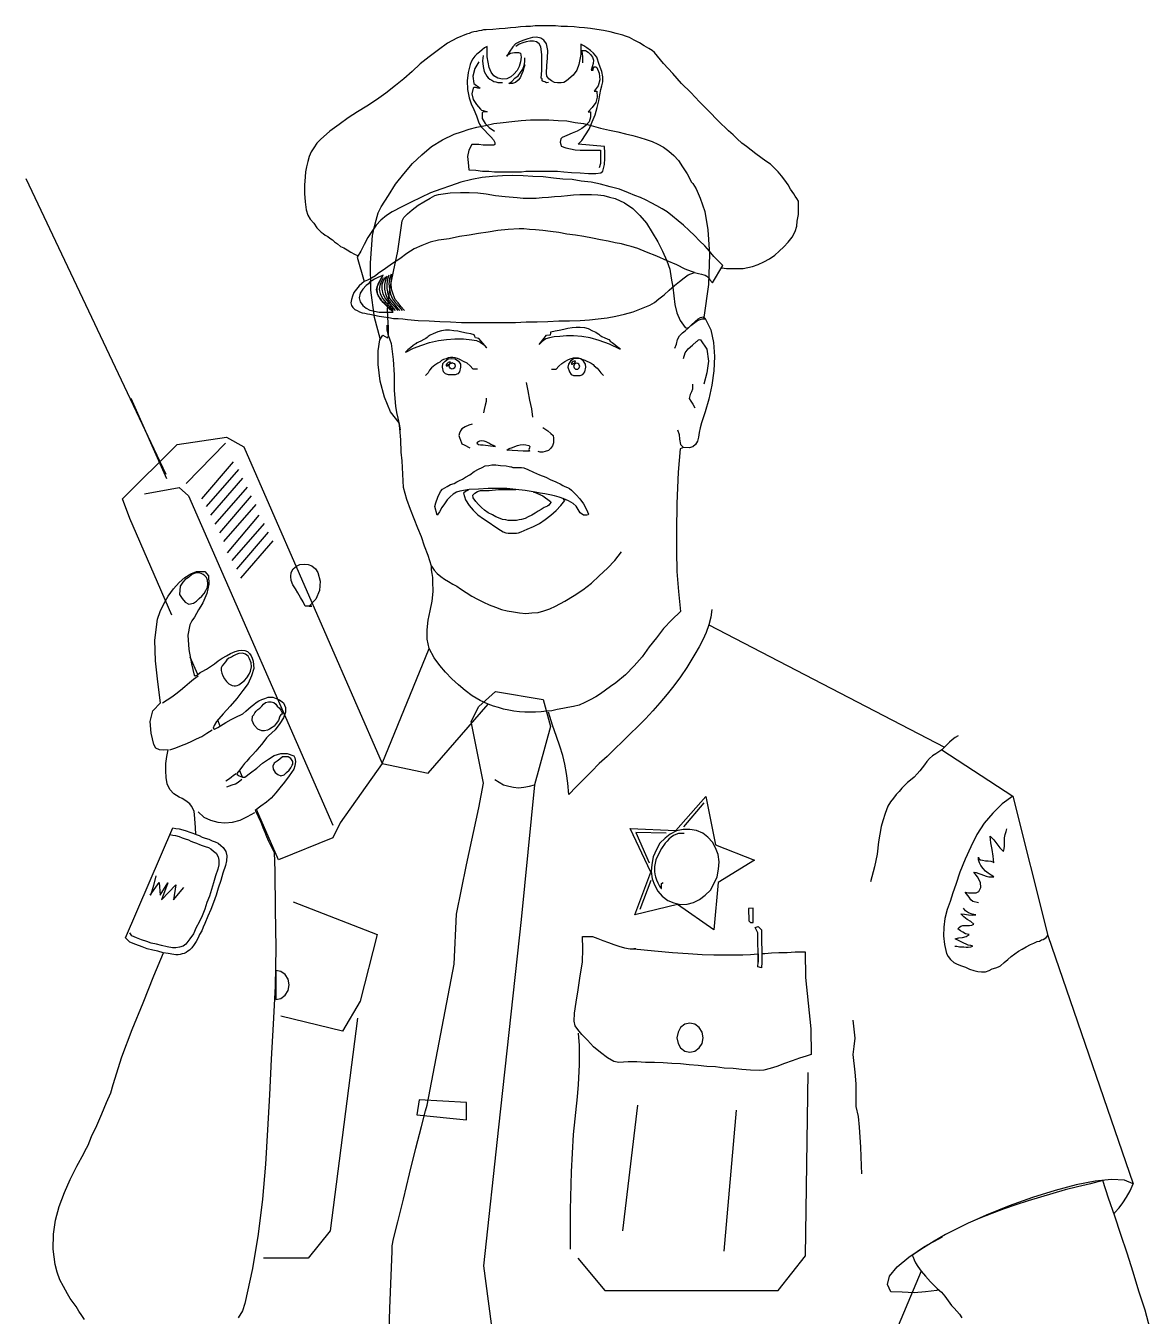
# Model space of a CAD drawing. Extents: x 740 to 801, y -233 to -38.
# Drawn here: x 739.9 to 800.9, y -108.4 to -38.4 of the extents above; entities that cross this region are included whole.
import ezdxf

# ---------------------------------------------------------------- set-up
doc = ezdxf.new("R2010")
doc.units = 0
doc.header["$LTSCALE"] = 25
doc.layers.get('0').update_dxf_attribs({"linetype": 'CONTINUOUS'})
for name, color, linetype in [('1', 7, 'CONTINUOUS'), ('2', 7, 'CONTINUOUS'), ('5', 7, 'CONTINUOUS'), ('7', 7, 'CONTINUOUS')]:
    doc.layers.add(name, color=color, linetype=linetype)

msp = doc.modelspace()

# ---------------------------------------------------------------- linework, layer by layer
for p, q in [((776.911, -70.901), (789.692, -77.543)), ((759.193, -78.436), (761.732, -72.185)), ((761.686, -78.956), (764.941, -75.199)), ((789.552, -77.683), (793.404, -80.194)), ((759.193, -78.436), (761.686, -78.956)), ((793.404, -80.194), (795.3, -87.757)), ((745.267, -87.896), (747.835, -81.924)), ((795.3, -87.757), (799.933, -101.235)), ((788.437, -105.978), (783.524, -117.615))]:
    msp.add_line(p, q)
at = {"layer": '1', "linetype": 'CONTINUOUS'}
for points in [[(748.197, -69.255), (748.337, -69.478), (748.505, -69.673), (748.7, -69.785), (748.951, -69.729), (749.119, -69.617), (749.258, -69.478), (749.398, -69.338), (749.537, -69.199), (749.621, -69.032), (749.704, -68.864), (749.733, -68.669), (749.704, -68.473), (749.649, -68.334), (749.565, -68.25), (749.481, -68.167), (749.37, -68.111), (749.23, -68.083), (749.09, -68.083), (748.979, -68.111), (748.867, -68.167), (748.672, -68.334), (748.505, -68.446), (748.365, -68.585), (748.226, -68.808), (748.197, -69.255)], [(751.406, -72.464), (751.267, -72.52), (751.127, -72.576), (751.016, -72.659), (750.877, -72.715), (750.765, -72.799), (750.681, -72.911), (750.598, -73.022), (750.513, -73.134), (750.458, -73.245), (750.458, -73.384), (750.486, -73.525), (750.542, -73.664), (750.625, -73.831), (750.737, -73.971), (750.877, -74.11), (751.044, -74.194), (751.156, -74.222), (751.239, -74.222), (751.323, -74.194), (751.406, -74.166), (751.547, -74.054), (751.714, -73.915), (751.853, -73.775), (751.965, -73.58), (752.049, -73.413), (752.105, -73.19), (752.076, -72.966), (751.993, -72.743), (751.909, -72.603), (751.77, -72.491), (751.602, -72.437), (751.406, -72.464)], [(753.639, -75.868), (753.555, -76.091), (753.443, -76.259), (753.333, -76.399), (753.22, -76.482), (753.081, -76.566), (752.969, -76.622), (752.802, -76.649), (752.663, -76.649), (752.44, -76.566), (752.244, -76.343), (752.132, -76.091), (752.161, -75.868), (752.216, -75.785), (752.272, -75.673), (752.355, -75.589), (752.44, -75.506), (752.551, -75.421), (752.663, -75.311), (752.746, -75.199), (752.858, -75.115), (753.025, -75.087), (753.164, -75.087), (753.304, -75.115), (753.416, -75.199), (753.499, -75.311), (753.611, -75.421), (753.695, -75.533), (753.751, -75.645), (753.778, -75.701), (753.751, -75.756), (753.695, -75.785), (753.639, -75.868)], [(753.639, -78.185), (753.499, -78.297), (753.333, -78.407), (753.249, -78.576), (753.276, -78.742), (753.389, -78.91), (753.528, -79.021), (753.695, -79.106), (753.863, -79.05), (754.002, -78.91), (754.142, -78.798), (754.225, -78.659), (754.309, -78.519), (754.337, -78.463), (754.337, -78.38), (754.337, -78.324), (754.309, -78.268), (754.225, -78.157), (754.086, -78.073), (753.946, -78.073), (753.778, -78.073), (753.639, -78.185)], [(746.913, -84.519), (746.774, -85.049), (746.691, -85.356), (746.635, -85.524), (746.607, -85.58), (747.082, -84.881), (747.138, -85.58), (747.556, -84.91), (747.221, -85.83), (748.002, -85.021), (747.862, -85.83), (748.421, -85.16)]]:
    msp.add_lwpolyline(points, dxfattribs=at)
at = {"layer": '2', "linetype": 'CONTINUOUS'}
msp.add_lwpolyline([(747.668, -82.286), (747.835, -82.315), (747.974, -82.342), (748.17, -82.398), (748.337, -82.454), (748.505, -82.51), (748.672, -82.565), (748.811, -82.65), (748.951, -82.705), (749.119, -82.761), (749.286, -82.817), (749.425, -82.873), (749.593, -82.929), (749.76, -82.985), (749.9, -83.068), (750.039, -83.179), (750.178, -83.291), (750.29, -83.487), (750.318, -83.682), (750.318, -83.933), (750.263, -84.157), (750.151, -84.519), (750.039, -84.91), (749.928, -85.272), (749.816, -85.635), (749.677, -85.97), (749.565, -86.333), (749.425, -86.696), (749.258, -87.031), (749.09, -87.337), (748.951, -87.672), (748.756, -87.951), (748.532, -88.231), (748.393, -88.342), (748.197, -88.398), (748.002, -88.425), (747.807, -88.425), (747.527, -88.37), (747.221, -88.314), (746.942, -88.231), (746.663, -88.175), (746.412, -88.091), (746.133, -88.007), (745.854, -87.896), (745.602, -87.784), (745.491, -87.617)], dxfattribs=at)
at = {"layer": '5', "linetype": 'CONTINUOUS'}
for points in [[(793.404, -80.194), (792.817, -80.613), (792.316, -81.115), (791.841, -81.672), (791.45, -82.286), (791.115, -82.956), (790.808, -83.626), (790.529, -84.324), (790.306, -84.993), (790.139, -85.44), (789.999, -85.915), (789.831, -86.361), (789.719, -86.835), (789.664, -87.31), (789.636, -87.784), (789.692, -88.258), (789.804, -88.733), (789.887, -88.9), (790.027, -89.068), (790.194, -89.235), (790.389, -89.319), (790.613, -89.403), (790.836, -89.486), (791.059, -89.598), (791.282, -89.654), (791.506, -89.709), (791.702, -89.738), (791.925, -89.738), (792.12, -89.654), (792.287, -89.57), (792.482, -89.514), (792.622, -89.459), (792.734, -89.403), (792.929, -89.235), (793.124, -89.068), (793.319, -88.9), (793.515, -88.76), (793.71, -88.621), (793.906, -88.51), (794.129, -88.37), (794.352, -88.258), (794.547, -88.175), (794.715, -88.091), (794.855, -88.063), (794.966, -88.007), (795.05, -87.979), (795.134, -87.923), (795.217, -87.867), (795.3, -87.757)], [(791.534, -85.998), (791.227, -85.915), (791.115, -85.83), (791.032, -85.691), (790.808, -85.412), (791.003, -85.44), (791.227, -85.44), (791.422, -85.44), (791.561, -85.384), (791.673, -85.16), (791.646, -84.881), (791.478, -84.575), (791.282, -84.324), (791.422, -84.352), (791.561, -84.407), (791.673, -84.436), (791.813, -84.492), (791.952, -84.546), (792.092, -84.575), (792.231, -84.575), (792.37, -84.575), (792.231, -84.492), (792.064, -84.38), (791.925, -84.268), (791.785, -84.128), (791.673, -83.961), (791.59, -83.822), (791.534, -83.654), (791.534, -83.514), (791.561, -83.599), (791.646, -83.654), (791.757, -83.682), (791.925, -83.71), (792.064, -83.71), (792.204, -83.738), (792.316, -83.766), (792.37, -83.822), (792.343, -83.458), (792.287, -83.096), (792.204, -82.733), (792.175, -82.37), (792.37, -82.565), (792.538, -82.789), (792.705, -83.012), (792.901, -83.208), (792.929, -83.068), (792.957, -82.9), (792.957, -82.733), (792.957, -82.594), (792.957, -82.454), (792.984, -82.286), (793.04, -82.119), (793.069, -81.98)], [(790.25, -88.342), (790.362, -88.342), (790.501, -88.37), (790.613, -88.37), (790.753, -88.37), (790.864, -88.398), (790.976, -88.398), (791.115, -88.37), (791.227, -88.342), (791.115, -88.314), (790.976, -88.286), (790.864, -88.231), (790.753, -88.175), (790.641, -88.119), (790.529, -88.063), (790.389, -88.007), (790.278, -87.951), (790.473, -87.896), (790.668, -87.867), (790.864, -87.811), (791.032, -87.701), (790.836, -87.672), (790.697, -87.588), (790.557, -87.505), (790.418, -87.393), (790.501, -87.31), (790.585, -87.254), (790.697, -87.226), (790.808, -87.226), (790.947, -87.226), (791.059, -87.226), (791.171, -87.198), (791.282, -87.143), (791.115, -87.003), (790.92, -86.891), (790.753, -86.752), (790.585, -86.584), (790.78, -86.612), (791.003, -86.64), (791.199, -86.668), (791.394, -86.64), (791.199, -86.612), (791.003, -86.529), (790.836, -86.417), (790.724, -86.277)]]:
    msp.add_lwpolyline(points, dxfattribs=at)
at = {"layer": '7', "linetype": 'CONTINUOUS'}
for points in [[(777.581, -51.534), (777.608, -51.534), (777.86, -51.563), (778.083, -51.563), (778.307, -51.563), (778.557, -51.563), (778.781, -51.563), (779.032, -51.507), (779.283, -51.451), (779.591, -51.34), (779.897, -51.201), (780.205, -51.032), (780.483, -50.837), (780.734, -50.614), (780.985, -50.391), (781.208, -50.14), (781.432, -49.861), (781.599, -49.553), (781.683, -49.274), (781.711, -48.995), (781.767, -48.633), (781.767, -48.075), (781.767, -47.907), (781.683, -47.768), (781.599, -47.628), (781.516, -47.516), (781.348, -47.266), (781.208, -47.014), (781.041, -46.763), (780.846, -46.54), (780.679, -46.317), (780.455, -46.093), (780.259, -45.898), (780.009, -45.73), (779.73, -45.535), (779.451, -45.339), (779.2, -45.145), (778.948, -44.95), (778.697, -44.754), (778.446, -44.531), (778.222, -44.307), (777.972, -44.084), (777.414, -43.554), (776.911, -43.023), (776.409, -42.521), (775.935, -42.019), (775.432, -41.517), (774.958, -40.986), (774.455, -40.428), (773.954, -39.843), (773.842, -39.731), (773.646, -39.619), (773.396, -39.479), (773.144, -39.312), (772.865, -39.173), (772.614, -39.033), (772.391, -38.95), (772.251, -38.894), (771.888, -38.809), (771.553, -38.726), (771.19, -38.643), (770.828, -38.587), (770.493, -38.53), (770.159, -38.503), (769.88, -38.476), (769.601, -38.447), (769.238, -38.42), (768.904, -38.42), (768.596, -38.391), (768.29, -38.391), (768.01, -38.391), (767.76, -38.391), (767.481, -38.391), (767.229, -38.42), (766.978, -38.42), (766.699, -38.447), (766.447, -38.476), (766.141, -38.503), (765.862, -38.53), (765.527, -38.559), (765.192, -38.587), (764.83, -38.615), (764.69, -38.615), (764.578, -38.643), (764.439, -38.67), (764.299, -38.699), (764.16, -38.726), (764.02, -38.755), (763.908, -38.809), (763.769, -38.838), (763.238, -39.061), (762.736, -39.34), (762.235, -39.703), (761.732, -40.066), (761.257, -40.457), (760.811, -40.875), (760.364, -41.266), (759.918, -41.629), (759.388, -42.047), (758.885, -42.409), (758.356, -42.744), (757.853, -43.052), (757.351, -43.387), (756.848, -43.749), (756.346, -44.112), (755.844, -44.559), (755.649, -44.754), (755.481, -45.006), (755.341, -45.228), (755.23, -45.479), (755.146, -45.759), (755.091, -46.038), (755.035, -46.317), (755.006, -46.596), (754.979, -47.042), (754.979, -47.489), (755.006, -47.936), (755.062, -48.381), (755.146, -48.66), (755.285, -48.883), (755.481, -49.107), (755.649, -49.358), (755.76, -49.47), (755.872, -49.582), (755.984, -49.665), (756.094, -49.749), (756.234, -49.832), (756.346, -49.917), (756.485, -50), (756.597, -50.112), (756.764, -50.223), (756.932, -50.363), (757.099, -50.446), (757.295, -50.558), (757.49, -50.67), (757.686, -50.781), (757.853, -50.866), (757.853, -50.893)], [(769.824, -44.81), (770.02, -44.615), (770.215, -44.307), (770.411, -44.001), (770.577, -43.61), (770.745, -43.219), (770.855, -42.829), (770.939, -42.465), (770.995, -42.13), (771.051, -41.851), (771.107, -41.656), (771.163, -41.433), (771.163, -41.154), (771.107, -40.875), (770.968, -40.484), (770.828, -40.093), (770.66, -39.87), (770.493, -39.731), (770.299, -39.591), (770.132, -39.479), (769.964, -39.396), (769.964, -39.954), (769.852, -40.484), (769.741, -40.792), (769.545, -41.071), (769.183, -41.377), (769.043, -41.461), (768.904, -41.489), (768.708, -41.489), (768.54, -41.461), (768.374, -41.377), (768.234, -41.266), (768.122, -41.127), (768.095, -40.959), (768.122, -40.54), (768.15, -40.149), (768.178, -39.731), (768.095, -39.368), (767.955, -39.173), (767.787, -39.061), (767.564, -39.005), (767.341, -39.033), (767.09, -39.089), (766.867, -39.173), (766.643, -39.256), (766.42, -39.368), (766.28, -39.535), (766.085, -39.814), (765.945, -40.038), (765.973, -39.982), (766.141, -39.87), (766.364, -39.843), (766.588, -39.843), (766.699, -39.87), (766.727, -40.093), (766.699, -40.345), (766.615, -40.596), (766.503, -40.819), (766.336, -41.015), (766.168, -41.154), (765.945, -41.266), (765.722, -41.294), (765.471, -41.238), (765.248, -41.098), (765.109, -40.903), (764.997, -40.652), (764.941, -40.372), (764.886, -40.066), (764.886, -39.787), (764.886, -39.508), (764.745, -39.591), (764.606, -39.703), (764.466, -39.814), (764.327, -39.926), (764.216, -40.038), (764.104, -40.178), (764.02, -40.345), (763.964, -40.484), (763.852, -40.931), (763.797, -41.377), (763.825, -41.851), (763.908, -42.298), (764.02, -42.633), (764.16, -42.94), (764.299, -43.275), (764.411, -43.61), (764.466, -43.722), (764.578, -43.889), (764.745, -44.057), (764.913, -44.251), (765.08, -44.419), (765.219, -44.586), (765.304, -44.725), (765.304, -44.837), (765.248, -44.865), (765.08, -44.865), (764.886, -44.865), (764.662, -44.865), (764.439, -44.837), (764.243, -44.837), (764.104, -44.837), (764.048, -44.837), (763.881, -45.145), (763.825, -45.479), (763.852, -45.814), (763.881, -46.205), (764.271, -46.233), (764.634, -46.288), (764.969, -46.288), (765.276, -46.317), (765.554, -46.317), (765.806, -46.317), (766.029, -46.317), (766.28, -46.317), (766.503, -46.317), (766.755, -46.317), (766.978, -46.288), (767.257, -46.288), (767.536, -46.288), (767.843, -46.288), (768.178, -46.288), (768.54, -46.288), (768.708, -46.288), (769.043, -46.317), (769.462, -46.344), (769.936, -46.373), (770.382, -46.4), (770.772, -46.4), (771.051, -46.373), (771.163, -46.288), (771.246, -45.926), (771.274, -45.591), (771.274, -45.284), (771.246, -44.95), (769.824, -44.81)], [(768.206, -41.461), (768.122, -41.489), (768.066, -41.461), (768.01, -41.433), (767.927, -41.406), (767.871, -41.377), (767.871, -41.321), (767.871, -41.266), (767.816, -41.238), (767.843, -40.819), (767.843, -40.372), (767.843, -39.954), (767.787, -39.535), (767.704, -39.368), (767.564, -39.256), (767.396, -39.229), (767.202, -39.229), (767.006, -39.256), (766.811, -39.312), (766.615, -39.396), (766.447, -39.508)], [(770.076, -40.401), (770.076, -40.233), (770.076, -40.066), (770.047, -39.898), (770.02, -39.731), (770.215, -39.731), (770.355, -39.814), (770.493, -39.954), (770.605, -40.093), (770.66, -40.261), (770.633, -40.428), (770.577, -40.624), (770.521, -40.792), (770.549, -40.792), (770.577, -40.792), (770.605, -40.792), (770.633, -40.792), (770.633, -40.707), (770.689, -40.624), (770.772, -40.624), (770.828, -40.652), (770.968, -40.959), (770.995, -41.321), (770.911, -41.656), (770.689, -41.935), (770.745, -41.935), (770.772, -41.935), (770.828, -41.935), (770.828, -41.935), (770.855, -42.27), (770.772, -42.549), (770.577, -42.829), (770.355, -43.052), (770.411, -43.052), (770.438, -43.052), (770.493, -43.052), (770.493, -43.052), (770.493, -43.358), (770.411, -43.61), (770.243, -43.805), (770.02, -43.972), (769.768, -44.112), (769.489, -44.224), (769.21, -44.336), (768.959, -44.447), (768.875, -44.531), (768.848, -44.698), (768.875, -44.837), (768.904, -44.921), (769.154, -45.006), (769.406, -45.06), (769.657, -45.116), (769.936, -45.145), (770.215, -45.145), (770.466, -45.145), (770.745, -45.145), (771.024, -45.145), (771.024, -45.368), (771.024, -45.619), (771.024, -45.87), (770.968, -46.093)], [(764.439, -40.345), (764.216, -40.707), (764.104, -41.127), (764.16, -41.517), (764.495, -41.768), (764.383, -41.768), (764.271, -41.741), (764.187, -41.741), (764.131, -41.768), (764.048, -42.074), (764.131, -42.382), (764.299, -42.661), (764.522, -42.912), (764.578, -42.968), (764.662, -42.996), (764.774, -43.023), (764.886, -43.052), (764.801, -43.052), (764.745, -43.052), (764.662, -43.052), (764.606, -43.108), (764.606, -43.414), (764.774, -43.693), (764.997, -43.917), (765.276, -44.112)], [(764.662, -40.01), (764.634, -40.289), (764.662, -40.596), (764.718, -40.875), (764.857, -41.127), (764.941, -41.21), (765.025, -41.294), (765.136, -41.35), (765.248, -41.406), (765.359, -41.433), (765.471, -41.461), (765.61, -41.461), (765.722, -41.461)], [(766.922, -40.512), (766.867, -40.68), (766.811, -40.875), (766.755, -41.042), (766.671, -41.21), (766.559, -41.35), (766.42, -41.461), (766.253, -41.517), (766.057, -41.517), (766.224, -41.406), (766.392, -41.238), (766.559, -41.098), (766.699, -40.931), (766.811, -40.736), (766.894, -40.54), (766.922, -40.345), (766.922, -40.122)], [(759.081, -55.358), (758.774, -54.214), (758.579, -52.735), (758.55, -51.255), (758.662, -49.777), (758.746, -49.358), (758.858, -48.939), (758.97, -48.549), (759.137, -48.214), (759.527, -47.601), (759.918, -46.987), (760.364, -46.428), (760.839, -45.87), (761.341, -45.395), (761.871, -44.95), (762.458, -44.586), (763.099, -44.28), (763.49, -44.14), (763.908, -44.001), (764.327, -43.889), (764.801, -43.805), (765.248, -43.693), (765.75, -43.637), (766.224, -43.582), (766.727, -43.526), (767.229, -43.498), (767.731, -43.498), (768.234, -43.498), (768.736, -43.526), (769.21, -43.554), (769.657, -43.637), (770.103, -43.693), (770.521, -43.805), (771.024, -43.945), (771.525, -44.057), (771.972, -44.14), (772.391, -44.251), (772.782, -44.336), (773.172, -44.447), (773.507, -44.559), (773.842, -44.671), (774.149, -44.81), (774.455, -44.977), (774.734, -45.2), (775.013, -45.424), (775.265, -45.703), (775.488, -46.038), (775.739, -46.428), (775.962, -46.875), (776.047, -46.958), (776.214, -47.237), (776.437, -47.74), (776.688, -48.465), (776.855, -49.47), (776.94, -50.781), (776.884, -52.428), (776.632, -54.214), (776.632, -54.214)], [(739.854, -46.679), (747.444, -62.725)], [(758.216, -52.26), (758.076, -52.372), (757.936, -52.512), (757.797, -52.679), (757.657, -52.874), (757.574, -53.07), (757.518, -53.237), (757.49, -53.432), (757.518, -53.572), (757.601, -53.684), (757.713, -53.796), (757.825, -53.85), (757.965, -53.906), (758.104, -53.962), (758.244, -53.991), (758.383, -54.019), (758.523, -54.046), (758.774, -54.102), (759.025, -54.158), (759.276, -54.185), (759.555, -54.214), (759.806, -54.27), (760.058, -54.27), (760.308, -54.297), (760.56, -54.325), (761.146, -54.381), (761.732, -54.409), (762.318, -54.437), (762.903, -54.464), (763.49, -54.493), (764.076, -54.493), (764.662, -54.493), (765.248, -54.493), (765.833, -54.493), (766.42, -54.493), (767.006, -54.464), (767.592, -54.464), (768.178, -54.437), (768.763, -54.409), (769.35, -54.409), (769.936, -54.381), (770.438, -54.353), (770.911, -54.297), (771.386, -54.241), (771.86, -54.158), (772.335, -54.046), (772.809, -53.906), (773.256, -53.74), (773.702, -53.544), (773.954, -53.405), (774.204, -53.209), (774.484, -52.986), (774.763, -52.735), (775.042, -52.483), (775.321, -52.26), (775.572, -52.065), (775.795, -51.898), (776.13, -51.786), (776.353, -51.842), (776.52, -51.869), (776.632, -51.898), (776.716, -51.925), (776.8, -51.981), (776.884, -52.065), (776.967, -52.177), (777.106, -52.344), (777.664, -51.395), (777.19, -50.92), (776.94, -50.614), (776.688, -50.335), (776.409, -50.056), (776.13, -49.777), (775.851, -49.498), (775.544, -49.218), (775.237, -48.968), (774.93, -48.716), (774.651, -48.493), (774.372, -48.325), (774.093, -48.158), (773.786, -47.99), (773.507, -47.851), (773.2, -47.712), (772.893, -47.601), (772.558, -47.461), (772.056, -47.266), (771.553, -47.126), (771.024, -46.987), (770.521, -46.875), (769.992, -46.819), (769.489, -46.735), (768.987, -46.708), (768.484, -46.652), (767.927, -46.596), (767.369, -46.567), (766.838, -46.54), (766.28, -46.512), (765.722, -46.54), (765.165, -46.567), (764.606, -46.623), (764.048, -46.735), (763.462, -46.875), (762.903, -47.07), (762.374, -47.266), (761.815, -47.461), (761.286, -47.712), (760.755, -47.963), (760.252, -48.214), (759.723, -48.493), (759.415, -48.689), (759.109, -48.939), (758.858, -49.218), (758.635, -49.553), (758.411, -49.888), (758.216, -50.252), (758.021, -50.614), (757.825, -50.949), (758.216, -52.26)], [(760.281, -61.999), (760.225, -61.525), (760.197, -60.855), (760.141, -60.241), (760.113, -59.935), (759.638, -59.348), (759.305, -58.539), (759.081, -57.674), (758.97, -56.782), (758.97, -56.027), (759.053, -55.442), (759.22, -55.19), (759.471, -55.33), (759.527, -55.219), (759.527, -54.772), (759.499, -54.214), (759.471, -53.767), (759.611, -52.679), (759.806, -51.73), (760.029, -50.614), (760.281, -48.968), (760.364, -48.8), (760.56, -48.604), (760.811, -48.381), (761.146, -48.13), (761.453, -47.936), (761.788, -47.74), (762.039, -47.601), (762.235, -47.545), (762.876, -47.461), (763.434, -47.433), (763.908, -47.433), (764.383, -47.461), (764.83, -47.516), (765.332, -47.601), (765.862, -47.655), (766.503, -47.712), (766.838, -47.74), (767.173, -47.74), (767.536, -47.74), (767.871, -47.712), (768.206, -47.684), (768.54, -47.655), (768.904, -47.628), (769.238, -47.601), (769.573, -47.572), (769.908, -47.545), (770.243, -47.545), (770.549, -47.545), (770.884, -47.572), (771.219, -47.601), (771.525, -47.684), (771.833, -47.768), (772.335, -47.99), (772.782, -48.298), (773.172, -48.689), (773.535, -49.107), (773.842, -49.609), (774.149, -50.112), (774.399, -50.614), (774.623, -51.144), (774.79, -51.59), (774.874, -52.093), (774.958, -52.568), (775.013, -53.042), (775.069, -53.517), (775.181, -53.962), (775.348, -54.381), (775.627, -54.772), (775.739, -54.799), (775.851, -54.744), (775.991, -54.605), (776.158, -54.464), (776.326, -54.297), (776.465, -54.214), (776.605, -54.185), (776.716, -54.27), (777.023, -54.884), (777.162, -55.581), (777.218, -56.335), (777.19, -57.115), (777.079, -57.897), (776.911, -58.651), (776.716, -59.348), (776.52, -59.935), (776.437, -60.213), (776.381, -60.465), (776.353, -60.715), (776.297, -60.939), (776.186, -61.106), (776.047, -61.246), (775.851, -61.302), (775.544, -61.274), (775.348, -61.358), (775.237, -62.613), (775.181, -64.315), (775.153, -65.822), (775.153, -66.91), (775.181, -67.999), (775.265, -69.087), (775.377, -70.175), (774.902, -70.622), (774.455, -71.097), (774.064, -71.599), (773.675, -72.102), (773.284, -72.631), (772.865, -73.134), (772.391, -73.608), (771.86, -74.054), (771.581, -74.25), (771.302, -74.445), (771.024, -74.641), (770.772, -74.808), (770.466, -74.976), (770.187, -75.115), (769.88, -75.255), (769.573, -75.338), (769.266, -75.394), (768.987, -75.45), (768.68, -75.506), (768.401, -75.561), (768.095, -75.589), (767.816, -75.617), (767.508, -75.645), (767.229, -75.645), (766.922, -75.645), (766.643, -75.617), (766.336, -75.589), (766.057, -75.533), (765.778, -75.477), (765.5, -75.394), (765.219, -75.311), (764.941, -75.199), (764.495, -75.003), (764.076, -74.753), (763.685, -74.473), (763.323, -74.166), (762.959, -73.831), (762.624, -73.469), (762.318, -73.105), (762.011, -72.687), (761.732, -72.185), (761.621, -71.682), (761.621, -71.18), (761.676, -70.65), (761.788, -70.148), (761.9, -69.617), (761.955, -69.087), (761.927, -68.558), (761.927, -68.334), (761.9, -68.111), (761.871, -67.915), (761.871, -67.72), (761.676, -67.134), (761.48, -66.631), (761.313, -66.13), (761.118, -65.655), (760.922, -65.153), (760.727, -64.65), (760.532, -64.092), (760.337, -63.451), (760.281, -61.999)], [(776.13, -51.786), (775.962, -51.73), (775.627, -51.59), (775.181, -51.367), (774.651, -51.144), (774.093, -50.893), (773.535, -50.67), (773.061, -50.475), (772.697, -50.363), (772.474, -50.307), (772.168, -50.223), (771.833, -50.167), (771.442, -50.084), (771.024, -50), (770.605, -49.917), (770.132, -49.832), (769.685, -49.749), (769.21, -49.693), (768.763, -49.609), (768.318, -49.553), (767.899, -49.498), (767.508, -49.47), (767.173, -49.442), (766.867, -49.414), (766.615, -49.414), (766.029, -49.442), (765.471, -49.498), (764.941, -49.582), (764.411, -49.665), (763.908, -49.749), (763.378, -49.832), (762.82, -49.944), (762.235, -50.028), (761.788, -50.14), (761.341, -50.307), (760.922, -50.502), (760.532, -50.754), (760.141, -51.032), (759.75, -51.284), (759.359, -51.563), (758.97, -51.842), (758.83, -51.954), (758.606, -52.093), (758.383, -52.204), (758.216, -52.26)], [(760.392, -53.85), (760.197, -53.628), (760.058, -53.432), (759.89, -53.237), (759.778, -52.958), (759.694, -52.679), (759.667, -52.372), (759.694, -52.065), (759.778, -51.814)], [(758.327, -52.483), (758.132, -52.679), (757.992, -52.903), (757.936, -53.153), (757.992, -53.377), (758.132, -53.572), (758.327, -53.711), (758.523, -53.823), (758.774, -53.879), (759.025, -53.935), (759.276, -53.935), (759.527, -53.935), (759.778, -53.935), (759.667, -53.796), (759.555, -53.684), (759.444, -53.572), (759.332, -53.461), (759.193, -53.349), (759.109, -53.209), (758.997, -53.07), (758.941, -52.93), (758.914, -52.651), (758.97, -52.4), (759.109, -52.148), (759.249, -51.925), (759.137, -51.981), (758.997, -52.037), (758.885, -52.093), (758.774, -52.148), (758.635, -52.233), (758.523, -52.289), (758.439, -52.4), (758.327, -52.483)], [(759.638, -53.823), (759.444, -53.6), (759.249, -53.405), (759.081, -53.209), (758.941, -52.93), (758.885, -52.707), (758.941, -52.512), (759.025, -52.344), (759.137, -52.121)], [(759.249, -52.065), (759.137, -52.289), (759.053, -52.483), (759.025, -52.679), (759.081, -52.93), (759.22, -53.209), (759.388, -53.405), (759.583, -53.6), (759.778, -53.85)], [(759.359, -52.009), (759.249, -52.233), (759.164, -52.456), (759.164, -52.679), (759.22, -52.93), (759.359, -53.209), (759.527, -53.405), (759.694, -53.6), (759.89, -53.85)], [(759.444, -51.981), (759.359, -52.204), (759.305, -52.428), (759.305, -52.679), (759.359, -52.93), (759.471, -53.209), (759.638, -53.405), (759.834, -53.6), (760.029, -53.85)], [(759.555, -51.925), (759.471, -52.148), (759.444, -52.4), (759.444, -52.651), (759.499, -52.93), (759.611, -53.209), (759.778, -53.432), (759.946, -53.628), (760.141, -53.85)], [(759.667, -51.869), (759.583, -52.121), (759.555, -52.4), (759.583, -52.679), (759.638, -52.958), (759.75, -53.209), (759.918, -53.432), (760.085, -53.628), (760.281, -53.85)], [(775.069, -55.888), (775.153, -55.665), (775.209, -55.413), (775.321, -55.219), (775.488, -55.051), (775.627, -54.939), (775.795, -54.799), (775.935, -54.66), (776.074, -54.549), (776.214, -54.437), (776.381, -54.353), (776.549, -54.297), (776.744, -54.297)], [(759.444, -54.632), (759.444, -54.884), (759.499, -55.134), (759.583, -55.386), (759.667, -55.637), (759.778, -56.502), (759.834, -57.339), (759.834, -58.176), (759.918, -59.042), (759.973, -59.377), (760.029, -59.683), (760.113, -60.018), (760.169, -60.326)], [(764.439, -55.358), (764.243, -55.33), (764.216, -55.246), (764.187, -55.163), (763.992, -55.107), (763.769, -55.079), (763.517, -55.023), (763.294, -54.967), (763.071, -54.939), (762.848, -54.911), (762.624, -54.911), (762.401, -54.939), (762.206, -54.995), (761.955, -55.107), (761.788, -55.19), (761.676, -55.246), (761.621, -55.302), (761.565, -55.358), (761.453, -55.413), (761.286, -55.498), (761.034, -55.609), (761.062, -55.609), (760.978, -55.665), (760.866, -55.748), (760.727, -55.86), (760.587, -55.972), (760.504, -56.056), (760.448, -56.112), (760.476, -56.112), (760.895, -55.888), (761.341, -55.721), (761.76, -55.581), (762.235, -55.469), (762.68, -55.413), (763.127, -55.386), (763.602, -55.386), (764.048, -55.442), (764.299, -55.469), (764.495, -55.553), (764.69, -55.693), (764.857, -55.86), (764.439, -55.358)], [(768.095, -55.19), (768.318, -55.163), (768.345, -55.079), (768.345, -54.995), (768.569, -54.939), (768.792, -54.911), (769.043, -54.855), (769.266, -54.799), (769.489, -54.772), (769.712, -54.744), (769.936, -54.744), (770.159, -54.772), (770.355, -54.828), (770.605, -54.939), (770.772, -55.023), (770.855, -55.079), (770.939, -55.134), (770.995, -55.19), (771.107, -55.246), (771.274, -55.33), (771.525, -55.442), (771.498, -55.442), (771.553, -55.498), (771.665, -55.581), (771.804, -55.693), (771.944, -55.804), (772.056, -55.888), (772.112, -55.944), (772.083, -55.944), (771.525, -55.665), (770.968, -55.469), (770.466, -55.33), (770.02, -55.246), (769.573, -55.219), (769.183, -55.219), (768.819, -55.246), (768.513, -55.274), (768.262, -55.33), (768.066, -55.386), (767.871, -55.525), (767.704, -55.693), (768.095, -55.19)], [(775.544, -56.447), (775.627, -56.139), (775.795, -55.916), (776.018, -55.721), (776.241, -55.525), (776.27, -55.498), (776.353, -55.442), (776.409, -55.413), (776.465, -55.442), (776.8, -55.944), (776.884, -56.586), (776.8, -57.227), (776.632, -57.841)], [(764.355, -57.032), (764.271, -57.032), (764.216, -57.032), (764.131, -57.032), (764.104, -57.005), (763.964, -56.837), (763.797, -56.697), (763.602, -56.614), (763.406, -56.502), (763.267, -56.447), (763.155, -56.418), (763.015, -56.391), (762.903, -56.391), (762.764, -56.418), (762.653, -56.474), (762.514, -56.502), (762.401, -56.558), (762.318, -56.641), (762.206, -56.697), (762.095, -56.782), (762.039, -56.809), (761.871, -56.949), (761.76, -57.088), (761.676, -57.227), (761.536, -57.367)], [(762.988, -57.339), (762.792, -57.339), (762.624, -57.283), (762.514, -57.171), (762.458, -56.921), (762.485, -56.726), (762.597, -56.586), (762.764, -56.474), (762.959, -56.447), (763.155, -56.474), (763.323, -56.586), (763.434, -56.753), (763.434, -56.921), (763.378, -57.171), (763.294, -57.283), (763.155, -57.339), (762.988, -57.339)], [(762.82, -56.641), (762.764, -56.67), (762.709, -56.726), (762.68, -56.753), (762.653, -56.809), (762.653, -56.837), (762.68, -56.837), (762.709, -56.837), (762.736, -56.837), (762.792, -56.782), (762.82, -56.753), (762.876, -56.697), (762.903, -56.641), (762.876, -56.641), (762.876, -56.641), (762.848, -56.641), (762.82, -56.641)], [(762.988, -57.032), (762.932, -57.005), (762.876, -56.976), (762.848, -56.921), (762.82, -56.865), (762.848, -56.782), (762.876, -56.726), (762.932, -56.697), (762.988, -56.67), (763.043, -56.697), (763.099, -56.726), (763.127, -56.782), (763.155, -56.865), (763.127, -56.921), (763.099, -56.976), (763.043, -57.005), (762.988, -57.032)], [(768.374, -57.032), (768.43, -57.032), (768.513, -57.032), (768.569, -57.032), (768.624, -57.032), (768.763, -56.865), (768.931, -56.726), (769.098, -56.614), (769.294, -56.502), (769.433, -56.447), (769.573, -56.418), (769.685, -56.418), (769.824, -56.418), (769.936, -56.447), (770.076, -56.502), (770.187, -56.53), (770.299, -56.586), (770.411, -56.641), (770.521, -56.697), (770.633, -56.782), (770.689, -56.837), (770.855, -56.976), (770.939, -57.088), (771.051, -57.227), (771.19, -57.367)], [(769.741, -57.367), (769.936, -57.367), (770.076, -57.311), (770.187, -57.171), (770.243, -56.921), (770.215, -56.753), (770.103, -56.586), (769.964, -56.474), (769.768, -56.447), (769.573, -56.474), (769.406, -56.586), (769.294, -56.753), (769.266, -56.921), (769.35, -57.171), (769.433, -57.311), (769.573, -57.367), (769.741, -57.367)], [(769.601, -56.586), (769.545, -56.614), (769.489, -56.641), (769.462, -56.697), (769.462, -56.753), (769.462, -56.753), (769.489, -56.753), (769.518, -56.782), (769.518, -56.782), (769.573, -56.726), (769.601, -56.697), (769.657, -56.641), (769.685, -56.586), (769.657, -56.586), (769.657, -56.586), (769.629, -56.586), (769.601, -56.586)], [(769.741, -57.032), (769.797, -57.032), (769.852, -56.976), (769.88, -56.949), (769.908, -56.865), (769.88, -56.809), (769.852, -56.753), (769.797, -56.726), (769.741, -56.697), (769.685, -56.726), (769.629, -56.753), (769.601, -56.809), (769.573, -56.865), (769.601, -56.949), (769.629, -56.976), (769.685, -57.032), (769.741, -57.032)], [(767.006, -57.758), (767.09, -58.204), (767.173, -58.707), (767.285, -59.181), (767.341, -59.627)], [(776.018, -57.841), (776.018, -57.981), (776.018, -58.12), (775.962, -58.26), (775.906, -58.399), (775.851, -58.623), (775.935, -58.763), (776.047, -58.93), (776.158, -59.125)], [(747.5, -62.977), (745.575, -58.623)], [(764.83, -58.595), (764.83, -58.79), (764.774, -58.986), (764.718, -59.209), (764.69, -59.404)], [(764.076, -60.018), (763.881, -60.074), (763.685, -60.157), (763.517, -60.269), (763.434, -60.38), (763.378, -60.492), (763.35, -60.632), (763.378, -60.744), (763.434, -60.883), (763.49, -61.023), (763.517, -61.079), (763.629, -61.134), (763.937, -61.302)], [(767.899, -60.186), (768.178, -60.38), (768.345, -60.52), (768.457, -60.632), (768.484, -60.771), (768.484, -61.023), (768.43, -61.19), (768.318, -61.329), (768.206, -61.441), (768.039, -61.497), (767.899, -61.525), (767.76, -61.525), (767.648, -61.497)], [(747.779, -70.371), (745.491, -65.125), (745.1, -64.065), (748.058, -61.106), (750.737, -60.715), (751.686, -61.246), (759.193, -78.436), (756.904, -81.645), (756.514, -82.454), (753.555, -83.654), (752.369, -80.925)], [(765.332, -61.218), (765.219, -61.162), (765.08, -61.106), (764.969, -61.05), (764.83, -60.967), (764.718, -60.939), (764.578, -60.911), (764.466, -60.939), (764.355, -60.994), (764.327, -61.05), (764.411, -61.106), (764.522, -61.134), (764.662, -61.134)], [(765.332, -61.218), (765.219, -61.162), (765.08, -61.106), (764.969, -61.05), (764.83, -60.967), (764.718, -60.939), (764.578, -60.911), (764.466, -60.939), (764.355, -60.994), (764.327, -61.05), (764.411, -61.106), (764.522, -61.134), (764.662, -61.134), (765.332, -61.218)], [(775.209, -60.326), (775.292, -60.576), (775.321, -60.827), (775.377, -61.106), (775.544, -61.274)], [(748.561, -63.227), (750.681, -61.05)], [(765.945, -61.414), (766.085, -61.329), (766.253, -61.274), (766.392, -61.218), (766.532, -61.162), (766.671, -61.134), (766.838, -61.106), (766.978, -61.134), (767.146, -61.162), (767.202, -61.218), (767.173, -61.302), (767.146, -61.385), (767.173, -61.469), (767.09, -61.469), (767.006, -61.469), (766.922, -61.469), (766.838, -61.469)], [(765.945, -61.414), (766.085, -61.329), (766.253, -61.274), (766.392, -61.218), (766.532, -61.162), (766.671, -61.134), (766.838, -61.106), (766.978, -61.134), (767.146, -61.162), (767.202, -61.218), (767.173, -61.302), (767.146, -61.385), (767.173, -61.469), (767.09, -61.469), (767.006, -61.469), (766.922, -61.469), (766.838, -61.469), (765.945, -61.414)], [(749.398, -64.065), (751.127, -62.055)], [(762.039, -64.483), (762.095, -64.288), (762.206, -63.98), (762.345, -63.674), (762.458, -63.534), (762.709, -63.395), (762.903, -63.283), (763.099, -63.227), (763.238, -63.144), (763.378, -63.06), (763.546, -63.004), (763.713, -62.892), (763.937, -62.753), (764.187, -62.586), (764.411, -62.446), (764.606, -62.363), (764.774, -62.278), (764.969, -62.251), (765.136, -62.222), (765.359, -62.222), (765.61, -62.251), (765.918, -62.278), (766.085, -62.307), (766.168, -62.334), (766.197, -62.334), (766.197, -62.334), (766.28, -62.363), (766.447, -62.363), (766.755, -62.363), (766.867, -62.39), (767.09, -62.474), (767.396, -62.613), (767.731, -62.753), (768.066, -62.892), (768.345, -63.031), (768.569, -63.116), (768.68, -63.171), (768.848, -63.256), (768.987, -63.339), (769.098, -63.395), (769.238, -63.451), (769.35, -63.506), (769.462, -63.59), (769.573, -63.701), (769.712, -63.841), (769.908, -64.065), (770.103, -64.344), (770.271, -64.65), (770.382, -64.902), (770.355, -64.929), (770.299, -64.958), (770.187, -64.958), (770.103, -64.958), (769.936, -64.818), (769.824, -64.65), (769.712, -64.455), (769.545, -64.315), (769.294, -64.176), (769.043, -64.065), (768.792, -63.98), (768.54, -63.897), (768.29, -63.841), (768.01, -63.785), (767.76, -63.757), (767.481, -63.701), (766.95, -63.618), (766.447, -63.562), (765.945, -63.506), (765.444, -63.506), (764.941, -63.506), (764.411, -63.534), (763.908, -63.562), (763.406, -63.645), (763.211, -63.701), (763.043, -63.813), (762.876, -63.953), (762.709, -64.12), (762.568, -64.344), (762.429, -64.539), (762.289, -64.762), (762.179, -64.958), (762.039, -64.483)], [(749.649, -64.483), (751.406, -62.474)], [(749.9, -64.958), (751.63, -62.948)], [(746.3, -63.785), (748.17, -63.451), (748.672, -63.897)], [(750.124, -65.432), (751.881, -63.422)], [(763.881, -63.562), (763.852, -63.59), (763.713, -63.674), (763.602, -63.757), (763.713, -64.12), (763.908, -64.427), (764.131, -64.679), (764.383, -64.929), (764.69, -65.153), (764.997, -65.348), (765.304, -65.572), (765.61, -65.767), (765.75, -65.851), (765.889, -65.907), (766.029, -65.934), (766.168, -65.934), (766.308, -65.934), (766.476, -65.934), (766.588, -65.907), (766.727, -65.851), (767.061, -65.711), (767.396, -65.572), (767.731, -65.404), (768.039, -65.181), (768.345, -64.958), (768.624, -64.706), (768.875, -64.427), (769.098, -64.148), (768.987, -64.036), (768.987, -64.036)], [(767.396, -63.701), (767.452, -63.701), (767.899, -63.897), (768.318, -64.204), (768.345, -64.259), (768.29, -64.344), (768.234, -64.399), (768.15, -64.455), (767.983, -64.539), (767.816, -64.65), (767.648, -64.734), (767.481, -64.846), (767.313, -64.958), (767.117, -65.041), (766.95, -65.125), (766.755, -65.181), (766.615, -65.208), (766.476, -65.237), (766.308, -65.237), (766.168, -65.237), (766.029, -65.237), (765.889, -65.208), (765.722, -65.181), (765.583, -65.125), (765.359, -65.041), (765.165, -64.929), (764.941, -64.818), (764.745, -64.679), (764.578, -64.539), (764.411, -64.371), (764.271, -64.204), (764.131, -64.009), (764.104, -63.869), (764.216, -63.757), (764.355, -63.674), (764.522, -63.618), (764.997, -63.618), (765.5, -63.562), (766.001, -63.562), (766.447, -63.562), (766.447, -63.562)], [(748.672, -63.897), (756.514, -81.784)], [(750.374, -65.907), (752.105, -63.897)], [(750.598, -66.381), (752.355, -64.371)], [(750.792, -66.995), (752.523, -64.958)], [(751.044, -67.413), (752.802, -65.404)], [(751.295, -67.888), (753.025, -65.878)], [(751.518, -68.362), (753.276, -66.352)], [(761.871, -67.72), (762.011, -67.944), (762.179, -68.111), (762.374, -68.278), (762.568, -68.417), (762.792, -68.558), (763.015, -68.697), (763.238, -68.808), (763.434, -68.948), (763.741, -69.143), (764.048, -69.338), (764.355, -69.505), (764.69, -69.673), (764.997, -69.813), (765.332, -69.952), (765.666, -70.064), (765.973, -70.148), (766.308, -70.204), (766.643, -70.26), (766.978, -70.287), (767.313, -70.26), (767.648, -70.231), (767.955, -70.148), (768.29, -70.036), (768.596, -69.896), (769.098, -69.617), (769.601, -69.311), (770.076, -69.004), (770.549, -68.641), (770.968, -68.25), (771.413, -67.832), (771.804, -67.413), (772.168, -66.939)], [(754.253, -68.055), (754.365, -67.859), (754.532, -67.72), (754.727, -67.636), (754.951, -67.609), (755.174, -67.636), (755.37, -67.692), (755.565, -67.859), (755.705, -68.055), (755.816, -68.529), (755.788, -69.032), (755.593, -69.505), (755.23, -69.896), (755.258, -69.896), (755.314, -69.896), (755.341, -69.896), (755.37, -69.896), (755.258, -69.896), (755.146, -69.896), (755.035, -69.896), (755.006, -69.896), (754.895, -69.646), (754.756, -69.422), (754.616, -69.172), (754.477, -68.948), (754.337, -68.725), (754.253, -68.502), (754.225, -68.278), (754.253, -68.055)], [(749.078, -82.28), (749.063, -81.896), (749.007, -81.198), (748.979, -81.031), (748.923, -80.863), (748.84, -80.752), (748.756, -80.613), (748.616, -80.501), (748.476, -80.417), (748.337, -80.334), (748.17, -80.249), (747.891, -80.082), (747.668, -79.831), (747.527, -79.524), (747.472, -79.189), (747.444, -78.826), (747.444, -78.436), (747.5, -78.045), (747.583, -77.683), (747.333, -77.71), (747.109, -77.683), (746.913, -77.598), (746.803, -77.404), (746.663, -76.789), (746.607, -76.147), (746.747, -75.561), (747.165, -75.143), (747.025, -73.998), (746.886, -72.855), (746.859, -71.738), (746.998, -70.594), (747.138, -70.175), (747.333, -69.757), (747.583, -69.338), (747.862, -68.948), (748.17, -68.613), (748.476, -68.334), (748.811, -68.138), (749.119, -67.999), (749.565, -67.999), (749.76, -68.25), (749.789, -68.697), (749.677, -69.199), (749.565, -69.451), (749.454, -69.701), (749.342, -69.896), (749.23, -70.092), (749.119, -70.287), (749.007, -70.483), (748.867, -70.678), (748.756, -70.901), (748.644, -71.459), (748.7, -72.241), (748.84, -73.022), (748.979, -73.636), (749.035, -73.664), (749.175, -73.608), (749.314, -73.496), (749.425, -73.44), (749.649, -73.301), (749.872, -73.161), (750.095, -73.022), (750.29, -72.855), (750.513, -72.715), (750.737, -72.576), (750.96, -72.464), (751.212, -72.352), (751.406, -72.296), (751.574, -72.269), (751.741, -72.296), (751.881, -72.352), (751.993, -72.464), (752.076, -72.576), (752.132, -72.715), (752.188, -72.882), (752.216, -73.273), (752.105, -73.664), (751.909, -74.083), (751.63, -74.473), (751.295, -74.892), (750.933, -75.311), (750.569, -75.729), (750.207, -76.147), (750.068, -76.37), (750.012, -76.51), (750.095, -76.566), (750.263, -76.482), (750.709, -76.203), (750.988, -76.035), (751.212, -75.924), (751.351, -75.868), (751.491, -75.812), (751.63, -75.729), (751.797, -75.589), (752.076, -75.338), (752.216, -75.227), (752.355, -75.115), (752.495, -75.032), (752.663, -74.947), (752.83, -74.892), (752.998, -74.836), (753.137, -74.836), (753.249, -74.836), (753.611, -74.976), (753.834, -75.143), (753.946, -75.394), (753.946, -75.645), (753.834, -75.952), (753.639, -76.259), (753.389, -76.594), (753.025, -76.929), (752.914, -77.04), (752.775, -77.236), (752.635, -77.404), (752.523, -77.543), (752.328, -77.766), (752.161, -77.962), (751.993, -78.129), (751.853, -78.297), (751.714, -78.436), (751.602, -78.576), (751.462, -78.771), (751.295, -78.965), (751.323, -79.021), (751.435, -79.106), (751.602, -79.161), (751.741, -79.161), (752.049, -78.938), (752.384, -78.686), (752.69, -78.407), (753.025, -78.185), (753.333, -77.989), (753.695, -77.877), (754.03, -77.877), (754.392, -78.018), (754.448, -78.129), (754.477, -78.324), (754.448, -78.547), (754.392, -78.742), (754.142, -79.106), (753.89, -79.44), (753.639, -79.747), (753.416, -80.026), (753.164, -80.305), (752.914, -80.528), (752.607, -80.752), (752.3, -80.975), (752.467, -81.31), (752.607, -81.616), (752.719, -81.896), (752.83, -82.147), (752.914, -82.398), (753.025, -82.65), (753.164, -82.929), (753.333, -83.235), (753.36, -84.268)], [(777.079, -70.064), (777.023, -70.483), (776.911, -70.901), (776.772, -71.32), (776.576, -71.711), (776.381, -72.102), (776.158, -72.491), (775.935, -72.855), (775.712, -73.217), (775.377, -73.719), (775.013, -74.222), (774.651, -74.668), (774.26, -75.143), (773.87, -75.561), (773.479, -76.008), (773.061, -76.426), (772.641, -76.817), (772.223, -77.236), (771.804, -77.627), (771.386, -78.045), (770.968, -78.436), (770.549, -78.854), (770.132, -79.273), (769.712, -79.691), (769.322, -80.11), (769.266, -79.496), (769.183, -78.965), (769.098, -78.463), (768.987, -77.989), (768.819, -77.487), (768.652, -76.957), (768.43, -76.343), (768.206, -75.645)], [(749.184, -73.601), (748.776, -72.663)], [(747.277, -75.143), (747.527, -74.976), (747.779, -74.808), (748.002, -74.641), (748.253, -74.445), (748.476, -74.25), (748.728, -74.027), (748.951, -73.859), (749.202, -73.664)], [(764.439, -75.338), (765.332, -74.529), (767.927, -74.947), (768.318, -76.426), (767.452, -79.579), (766.727, -86.891), (765.5, -98.165), (764.69, -105.699), (765.639, -112.955)], [(759.471, -112.285), (759.611, -108.015), (759.694, -105.782), (759.723, -104.89), (759.723, -104.611), (759.806, -104.221), (760.029, -103.299), (760.337, -102.072), (760.672, -100.704), (761.007, -99.309), (761.313, -98.137), (761.536, -97.271), (761.621, -96.965), (763.099, -89.319), (763.211, -86.612), (763.769, -83.933), (764.439, -80.836), (764.69, -79.496), (764.02, -76.147), (764.439, -75.338)], [(750.4, -76.397), (750.263, -76.083)], [(747.668, -77.683), (748.002, -77.571), (748.309, -77.459), (748.588, -77.348), (748.867, -77.208), (749.119, -77.096), (749.398, -76.957), (749.677, -76.789), (749.956, -76.594)], [(790.445, -76.929), (790.278, -77.013), (790.11, -77.152), (789.971, -77.263), (789.831, -77.404), (789.692, -77.543), (789.552, -77.683), (789.384, -77.794), (789.218, -77.906), (789.051, -78.018), (788.883, -78.157), (788.743, -78.324), (788.604, -78.492), (788.492, -78.659), (788.352, -78.826), (788.213, -78.994), (788.046, -79.161), (787.85, -79.329), (787.682, -79.468), (787.515, -79.635), (787.376, -79.775), (787.236, -79.943), (787.068, -80.11), (786.929, -80.305), (786.762, -80.501), (786.622, -80.752), (786.483, -81.142), (786.343, -81.533), (786.26, -81.84), (786.121, -82.677), (786.036, -83.347), (785.897, -84.045), (785.674, -84.854)], [(751.267, -78.994), (751.127, -79.077), (750.988, -79.189), (750.848, -79.3), (750.709, -79.385)], [(751.602, -79.161), (751.442, -78.794)], [(750.765, -79.691), (751.044, -79.579), (751.239, -79.524), (751.379, -79.44), (751.574, -79.273)], [(765.304, -79.3), (765.527, -79.44), (765.778, -79.579), (766.057, -79.664), (766.308, -79.72), (766.588, -79.747), (766.867, -79.72), (767.173, -79.664), (767.452, -79.579)], [(776.744, -80.222), (777.275, -82.844), (779.395, -83.682), (777.414, -84.881), (777.19, -87.449), (775.209, -86.082), (772.893, -86.64), (773.758, -84.324), (772.641, -81.951), (775.125, -82.063), (776.744, -80.222)], [(749.202, -81.059), (749.51, -81.337), (749.872, -81.506), (750.263, -81.616), (750.653, -81.645), (751.072, -81.616), (751.491, -81.506), (751.881, -81.31), (752.272, -81.087)], [(776.632, -80.557), (775.544, -81.868)], [(747.835, -81.924), (748.002, -81.951), (748.17, -81.98), (748.365, -82.036), (748.561, -82.091), (748.756, -82.147), (748.923, -82.203), (749.09, -82.286), (749.258, -82.342), (749.425, -82.426), (749.593, -82.482), (749.789, -82.538), (749.956, -82.621), (750.124, -82.677), (750.29, -82.761), (750.43, -82.873), (750.569, -82.985), (750.709, -83.208), (750.765, -83.431), (750.737, -83.71), (750.681, -83.961), (750.542, -84.38), (750.43, -84.77), (750.29, -85.189), (750.178, -85.58), (750.039, -85.97), (749.9, -86.361), (749.733, -86.723), (749.565, -87.114), (749.481, -87.31), (749.398, -87.505), (749.286, -87.701), (749.202, -87.896), (749.09, -88.091), (748.979, -88.258), (748.867, -88.425), (748.728, -88.566), (748.644, -88.621), (748.561, -88.677), (748.449, -88.733), (748.337, -88.76), (748.226, -88.789), (748.114, -88.816), (748.002, -88.816), (747.891, -88.789), (747.583, -88.733), (747.304, -88.705), (747.025, -88.621), (746.747, -88.566), (746.439, -88.481), (746.16, -88.37), (745.825, -88.258), (745.491, -88.119), (745.267, -87.896)], [(774.595, -82.203), (772.949, -82.175), (773.675, -83.822)], [(775.013, -85.998), (775.377, -86.082), (775.739, -86.054), (776.074, -85.97), (776.409, -85.803), (776.716, -85.58), (776.994, -85.301), (777.19, -84.966), (777.358, -84.575), (777.441, -84.157), (777.469, -83.766), (777.414, -83.375), (777.275, -83.012), (777.106, -82.705), (776.855, -82.426), (776.576, -82.203), (776.241, -82.063), (775.879, -82.007), (775.516, -82.007), (775.153, -82.091), (774.818, -82.259), (774.539, -82.482), (774.26, -82.761), (774.064, -83.096), (773.898, -83.487), (773.814, -83.905), (773.786, -84.296), (773.842, -84.687), (773.954, -85.021), (774.149, -85.356), (774.372, -85.635), (774.678, -85.859), (775.013, -85.998)], [(775.572, -82.23), (775.404, -82.23), (775.265, -82.23), (775.125, -82.286), (774.986, -82.342), (774.874, -82.426), (774.734, -82.538), (774.651, -82.65), (774.539, -82.761), (774.343, -83.04), (774.176, -83.347), (774.037, -83.654), (773.954, -84.017), (773.954, -84.157), (773.954, -84.296), (773.981, -84.436), (774.01, -84.575), (774.064, -84.742), (774.149, -84.91), (774.232, -85.077), (774.316, -85.216), (774.343, -85.216), (774.343, -85.077), (774.343, -84.937), (774.428, -84.881)], [(753.36, -84.268), (753.389, -86.361), (753.416, -88.425), (753.389, -90.519), (753.276, -92.584), (753.164, -94.481), (753.081, -96.407), (752.969, -98.305), (752.858, -100.174), (752.69, -102.072), (752.467, -103.969), (752.161, -105.838), (751.741, -107.736), (751.602, -108.127), (751.379, -108.518)], [(773.758, -84.77), (773.172, -86.361)], [(754.365, -85.942), (758.914, -87.701), (757.992, -91.328), (757.043, -92.947), (753.695, -92.137)], [(779.06, -86.305), (779.088, -86.975), (779.171, -87.058), (779.311, -87.058), (779.311, -86.277), (779.06, -86.305)], [(779.423, -87.337), (779.591, -87.282), (779.758, -87.449), (779.785, -89.207), (779.758, -89.514), (779.562, -89.459), (779.591, -89.207), (779.562, -87.617), (779.423, -87.337)], [(779.785, -88.733), (779.953, -88.733), (780.315, -88.705), (780.706, -88.677), (781.153, -88.677), (781.599, -88.649), (782.13, -88.649), (782.157, -90.044), (782.297, -91.44), (782.436, -92.835), (782.465, -94.23), (782.186, -94.314), (781.822, -94.426), (781.432, -94.565), (781.013, -94.705), (780.594, -94.872), (780.232, -94.984), (779.897, -95.067), (779.646, -95.095), (779.171, -95.067), (778.697, -95.04), (778.222, -94.984), (777.749, -94.955), (777.275, -94.9), (776.8, -94.872), (776.326, -94.816), (775.851, -94.788), (775.377, -94.732), (774.902, -94.705), (774.428, -94.676), (773.954, -94.649), (773.479, -94.649), (773.005, -94.62), (772.53, -94.62), (772.027, -94.649), (771.748, -94.593), (771.413, -94.397), (771.024, -94.118), (770.66, -93.812), (770.326, -93.449), (770.02, -93.142), (769.797, -92.863), (769.657, -92.668), (769.601, -92.416), (769.629, -91.97), (769.712, -91.384), (769.824, -90.714), (769.936, -89.961), (770.047, -89.207), (770.076, -88.481), (770.047, -87.811), (770.605, -87.811), (770.884, -87.923), (771.163, -88.035), (771.469, -88.146), (771.748, -88.258), (772.027, -88.342), (772.335, -88.425), (772.641, -88.481), (772.949, -88.481), (772.921, -88.481), (772.893, -88.481), (772.865, -88.481), (772.837, -88.481), (773.954, -88.593), (774.93, -88.677), (775.795, -88.733), (776.549, -88.789), (777.19, -88.816), (777.776, -88.816), (778.278, -88.816), (778.753, -88.816), (779.171, -88.789), (779.562, -88.76), (779.591, -88.76), (779.591, -89.207)], [(743.035, -108.602), (742.895, -108.379), (742.728, -108.155), (742.589, -107.904), (742.421, -107.68), (742.254, -107.457), (742.114, -107.206), (741.891, -106.816), (741.696, -106.452), (741.556, -106.034), (741.444, -105.616), (741.332, -104.779), (741.361, -103.969), (741.473, -103.216), (741.667, -102.463), (741.946, -101.709), (742.254, -101.011), (742.616, -100.286), (743.007, -99.587), (743.063, -99.477), (743.23, -99.142), (743.426, -98.667), (743.705, -98.081), (743.983, -97.439), (744.235, -96.826), (744.458, -96.295), (744.597, -95.849), (745.072, -94.341), (745.631, -92.863), (746.216, -91.411), (746.803, -89.961), (747.323, -88.707)], [(753.416, -91.244), (753.695, -91.188), (753.918, -90.993), (754.086, -90.741), (754.142, -90.435), (754.086, -90.128), (753.918, -89.877), (753.695, -89.709), (753.416, -89.654)], [(753.416, -91.244), (753.695, -91.188), (753.918, -90.993), (754.086, -90.741), (754.142, -90.435), (754.086, -90.128), (753.918, -89.877), (753.695, -89.709), (753.416, -89.654), (753.416, -91.244)], [(757.853, -92.249), (756.373, -103.801), (755.174, -105.281), (752.746, -105.281)], [(784.725, -92.36), (784.837, -93.338), (784.781, -93.783), (784.725, -94.23), (784.837, -95.179), (784.892, -95.821), (784.892, -96.463), (784.892, -97.048), (785.004, -97.579), (785.06, -98.165), (785.143, -99.254), (785.172, -100.257), (785.199, -100.704)], [(769.824, -93.059), (769.88, -93.727), (769.88, -94.788), (769.824, -95.849), (769.768, -96.518), (769.545, -98.555), (769.433, -100.592), (769.378, -102.658), (769.378, -104.779)], [(775.879, -94.091), (776.158, -94.035), (776.381, -93.867), (776.549, -93.617), (776.605, -93.309), (776.549, -93.003), (776.381, -92.751), (776.158, -92.584), (775.879, -92.528), (775.6, -92.584), (775.377, -92.751), (775.237, -93.003), (775.181, -93.309), (775.237, -93.617), (775.377, -93.867), (775.6, -94.035), (775.879, -94.091)], [(769.797, -105.281), (771.274, -107.039), (780.679, -107.039), (782.157, -105.141), (782.297, -95.207)], [(761.201, -96.686), (761.062, -97.495), (763.769, -97.774), (763.769, -96.826), (761.201, -96.686)], [(773.032, -96.965), (772.223, -103.801)], [(778.39, -97.244), (777.72, -104.89)], [(800.854, -109.132), (800.575, -108.1), (800.24, -107.066), (799.933, -106.034), (799.599, -105.002), (799.264, -103.997), (798.929, -102.992), (798.594, -102.016), (798.286, -101.067), (797.617, -101.235), (796.919, -101.402), (796.249, -101.57), (795.581, -101.764), (794.911, -101.96), (794.241, -102.155), (793.571, -102.378), (792.929, -102.602), (792.26, -102.852), (791.617, -103.104), (790.976, -103.383), (790.362, -103.69), (789.748, -103.997), (789.134, -104.36), (788.548, -104.723), (787.962, -105.114), (787.962, -105.141), (787.99, -105.225), (788.046, -105.364), (788.129, -105.532), (788.241, -105.728), (788.437, -105.978), (788.66, -106.257), (788.939, -106.564), (789.301, -106.927), (789.525, -107.122), (789.719, -107.345), (789.887, -107.597), (790.083, -107.848), (790.222, -107.988), (790.362, -108.155), (790.501, -108.323), (790.641, -108.518)], [(798.873, -102.852), (798.929, -102.798), (799.179, -102.546), (799.375, -102.267), (799.57, -101.96), (799.766, -101.625), (799.933, -101.235), (799.458, -101.039), (798.761, -101.011), (797.868, -101.095), (796.836, -101.29), (795.691, -101.597), (794.464, -101.988), (793.208, -102.434), (791.952, -102.937), (791.227, -103.272), (791.227, -103.272)], [(789.413, -107.011), (789.274, -107.039), (788.66, -107.095), (788.046, -107.151), (787.403, -107.122), (786.789, -107.095), (786.594, -106.704), (786.706, -106.257), (787.124, -105.755), (787.767, -105.225), (788.604, -104.639), (789.58, -104.109), (789.58, -104.109)]]:
    msp.add_lwpolyline(points, dxfattribs=at)

doc.saveas('drawing.dxf')
